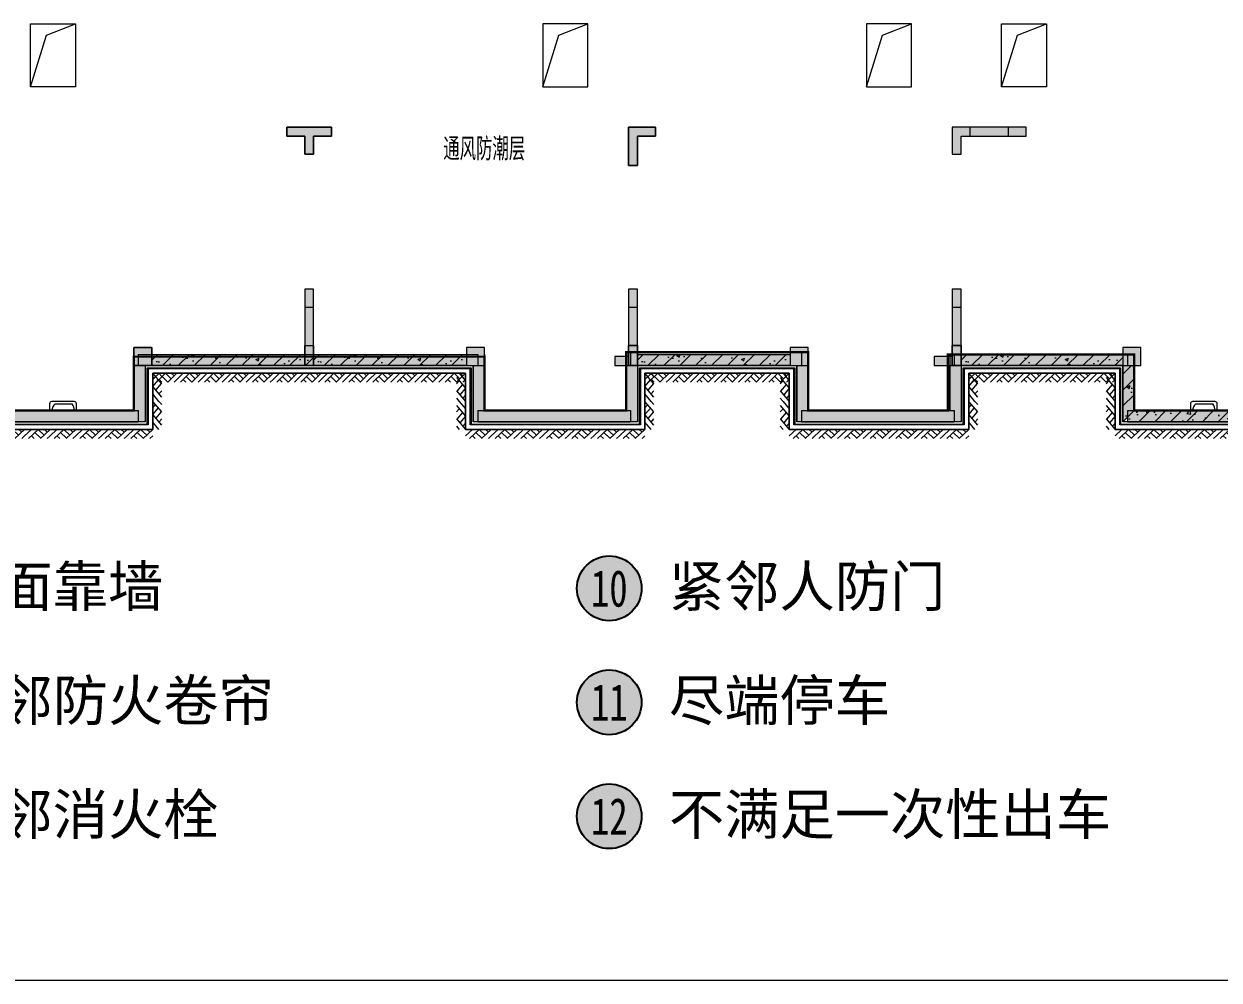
# Model space of a CAD drawing. Extents: x -264757 to 1033689, y 4049843 to 4347093.
# Drawn here: x -84118 to -57534, y 4049843 to 4071108 of the extents above; entities that cross this region are included whole.
import ezdxf
from ezdxf.enums import TextEntityAlignment as Align

# ---------------------------------------------------------------- set-up
doc = ezdxf.new("R2010")
doc.units = 0
doc.header["$LTSCALE"] = 1000
doc.header["$MEASUREMENT"] = 0
doc.linetypes.add('DASH', pattern=[0.35, 0.25, -0.1])
for name, color, linetype in [('不利因素10-紧邻人防门', 7, 'Continuous'), ('不利因素11-尽端停车', 7, 'Continuous'), ('不利因素12-不满足一次性出车', 7, 'Continuous'), ('不利因素7-三面靠墙', 7, 'Continuous'), ('不利因素8-紧邻防火卷帘', 7, 'Continuous'), ('不利因素9-坡道上停车', 7, 'Continuous')]:
    doc.layers.add(name, color=color, linetype=linetype)
doc.layers.add('无关图层', color=8, linetype='Continuous', lineweight=0)
doc.layers.add('车位归属楼栋范围线', color=7, linetype='Continuous', true_color=0x19e6c7)
doc.styles.add('AX-01DK-PB01$1$AX-001DK-01-PB01-02$0$Standard', font='gbenor.shx', dxfattribs={"bigfont": 'gbcbig.shx'})
doc.styles.add('AX-ACK-P01-FANG$0$黑体', font='simhei.ttf')
doc.styles.add('黑体', font='simhei.ttf')
pattern_1 = [(45, (-255548, 4109628.45), (-176.7767, 176.7767), []), (50, (-255548, 4109628.45), (717.2602, -62.7521), [75, -825]), (355, (-255548, 4109628.45), (-138.7513, 752.1921), [60, -660]), (100.4514, (-255488.2, 4109623.2), (578.5094, 689.4395), [63.7402, -701.142]), (46.1842, (-255548, 4109828.45), (1067.241, -165.519), [112.5, -1237.5]), (96.6356, (-255459.1, 4109814.7), (934.6627, 974.118), [95.61, -1051.713]), (351.1842, (-255548, 4109828.4), (934.662, 974.1186), [90, -990]), (21, (-255448, 4109778.45), (596.907, -402.6189), [75, -825]), (326, (-255448, 4109778.45), (243.3153, 725.15), [60, -660]), (71.4514, (-255398.26, 4109744.9), (840.2226, 322.5305), [63.7402, -701.142]), (37.5, (-255548, 4109628.45), (12.15986, 332.89385), [0, -652, 0, -670, 0, -662.5]), (7.5, (-255548, 4109628.45), (263.06954, 394.4117), [0, -382, 0, -637, 0, -252.5]), (327.5, (-255771, 4109628.45), (533.82244, -22.55487), [0, -250, 0, -780, 0, -1035]), (317.5, (-255871, 4109628.45), (583.1862, 100.105), [0, -325, 0, -518, 0, -735])]

# ---------------------------------------------------------------- blocks, each defined once
blk = doc.blocks.new('20200722.21185040')
at = {"layer": '不利因素11-尽端停车', "true_color": 0xf21b23}
h = blk.add_hatch(color=240, dxfattribs=at)
h.dxf.hatch_style = 1
edge = h.paths.add_edge_path()
edge.add_arc((360, 360), 360, 0, 360)
at = {"layer": '不利因素11-尽端停车'}
blk.add_circle((360, 360), 360, dxfattribs=at)
at = {"layer": '不利因素11-尽端停车', "style": '黑体', "width": 0.695313}
blk.add_text('11', height=407.3, dxfattribs=at).set_placement((156, 156), (564, 156), align=Align.FIT)
blk = doc.blocks.new('20200722.21185335')
at = {"layer": '不利因素12-不满足一次性出车', "true_color": 0x201adc}
h = blk.add_hatch(color=182, dxfattribs=at)
h.dxf.hatch_style = 1
edge = h.paths.add_edge_path()
edge.add_arc((360, 360), 360, 0, 360)
at = {"layer": '不利因素12-不满足一次性出车'}
blk.add_circle((360, 360), 360, dxfattribs=at)
at = {"layer": '不利因素12-不满足一次性出车', "style": '黑体', "width": 0.695313}
blk.add_text('12', height=407.3, dxfattribs=at).set_placement((156, 156), (564, 156), align=Align.FIT)
blk = doc.blocks.new('AX-ACK-P01-FANG$0$20200722.21184794')
at = {"layer": '不利因素10-紧邻人防门', "true_color": 0x742869}
h = blk.add_hatch(color=227, dxfattribs=at)
h.dxf.hatch_style = 1
edge = h.paths.add_edge_path()
edge.add_arc((360, 360), 360, 0, 360)
at = {"layer": '不利因素10-紧邻人防门'}
blk.add_circle((360, 360), 360, dxfattribs=at)
at = {"layer": '不利因素10-紧邻人防门', "style": 'AX-ACK-P01-FANG$0$黑体', "width": 0.695313}
blk.add_text('10', height=407.3, dxfattribs=at).set_placement((156, 156), (564, 156), align=Align.FIT)
blk = doc.blocks.new('AX-01DK-PB01$1$$LinePat$素土夯实')
at = {"layer": '无关图层'}
for p, q in [((0, -210), (210, 0)), ((120, -300), (420, 0)), ((420, 0), (608, -188)), ((495, -300), (795, 0)), ((615, 0), (705, -90)), ((210, -210), (300, -300)), ((315, -105), (502, -293)), ((705, -300), (795, -210))]:
    blk.add_line(p, q, dxfattribs=at)

msp = doc.modelspace()

# ---------------------------------------------------------------- hatches: boundary and pattern name
at = {"layer": '无关图层', "ltscale": 0.5}
h = msp.add_hatch(color=256, dxfattribs=at)
h.dxf.hatch_style = 1
h.paths.add_polyline_path([(-77273.1, 4068608), (-77673.1, 4068608), (-77673.1, 4068208), (-77873.1, 4068208), (-77873.1, 4068608), (-78273.1, 4068608), (-78273.1, 4068808), (-77273.1, 4068808)])
h = msp.add_hatch(color=256, dxfattribs=at)
h.dxf.hatch_style = 1
h.paths.add_polyline_path([(-70473.1, 4067958), (-70673.1, 4067958), (-70673.1, 4068808), (-70073.1, 4068808), (-70073.1, 4068608), (-70473.1, 4068608)])
h = msp.add_hatch(color=256, dxfattribs=at)
h.dxf.hatch_style = 1
h.paths.add_polyline_path([(-63473.1, 4068208), (-63273.1, 4068208), (-63273.1, 4068608), (-61823.1, 4068608), (-61823.1, 4068808), (-63473.1, 4068808)])
h = msp.add_hatch(color=256, dxfattribs=at)
h.dxf.hatch_style = 1
h.paths.add_polyline_path([(-63273.1, 4068608), (-63073.1, 4068608), (-63073.1, 4068808), (-63473.1, 4068808), (-63473.1, 4068208), (-63273.1, 4068208)])
h = msp.add_hatch(color=256, dxfattribs=at)
h.dxf.hatch_style = 1
h.paths.add_polyline_path([(-61823.1, 4068808), (-62223.1, 4068808), (-62223.1, 4068608), (-61823.1, 4068608)])
h = msp.add_hatch(color=256, dxfattribs=at)
h.dxf.hatch_style = 1
h.paths.add_polyline_path([(-77673.1, 4063508), (-77673.1, 4063708), (-77673.1, 4065208), (-77873.1, 4065208), (-77873.1, 4063708), (-77873.1, 4063508)])
h = msp.add_hatch(color=256, dxfattribs=at)
h.dxf.hatch_style = 1
h.paths.add_polyline_path([(-77873.1, 4065208), (-77873.1, 4064808), (-77673.1, 4064808), (-77673.1, 4065208)])
h = msp.add_hatch(color=256, dxfattribs=at)
h.dxf.hatch_style = 1
h.paths.add_polyline_path([(-70473.1, 4063708), (-70473.1, 4063708), (-70473.1, 4065208), (-70673.1, 4065208), (-70673.1, 4063708), (-70673.1, 4063708), (-70673.1, 4063508), (-70473.1, 4063508)])
h = msp.add_hatch(color=256, dxfattribs=at)
h.dxf.hatch_style = 1
h.paths.add_polyline_path([(-70673.1, 4065208), (-70673.1, 4064808), (-70473.1, 4064808), (-70473.1, 4065208)])
h = msp.add_hatch(color=256, dxfattribs=at)
h.dxf.hatch_style = 1
h.paths.add_polyline_path([(-63473.1, 4063708), (-63473.1, 4063508), (-63273.1, 4063508), (-63273.1, 4065208), (-63473.1, 4065208), (-63473.1, 4063708)])
h = msp.add_hatch(color=256, dxfattribs=at)
h.dxf.hatch_style = 1
h.paths.add_polyline_path([(-63473.1, 4065208), (-63473.1, 4064808), (-63273.1, 4064808), (-63273.1, 4065208)])
h = msp.add_hatch(color=256, dxfattribs=at)
h.dxf.hatch_style = 1
h.paths.add_polyline_path([(-63273.1, 4063508), (-63273.1, 4063958), (-63473.1, 4063958), (-63473.1, 4063708), (-63873.1, 4063708), (-63873.1, 4063508)])
h.paths.add_polyline_path([(-70673.1, 4063508), (-70473.1, 4063508), (-70473.1, 4063958), (-70673.1, 4063958), (-70673.1, 4063708), (-70973.1, 4063708), (-70973.1, 4063508)])
h.paths.add_polyline_path([(-85073.1, 4063508), (-84473.1, 4063508), (-84473.1, 4063708), (-84873.1, 4063708), (-84873.1, 4063958), (-85073.1, 4063958)])
h = msp.add_hatch(color=256, dxfattribs=at)
h.dxf.hatch_style = 1
h.paths.add_polyline_path([(-81673.1, 4063508), (-81673.1, 4063908), (-81273.1, 4063908), (-81273.1, 4063508)], flags=17)
h = msp.add_hatch(color=256, dxfattribs=at)
h.dxf.hatch_style = 1
h.paths.add_polyline_path([(-81673.1, 4063908), (-81273.1, 4063908), (-81273.1, 4063508), (-81673.1, 4063508)], flags=17)
at = {"layer": '无关图层'}
for points in [[(-81423.1, 4063508), (-81673.1, 4063758), (-81673.1, 4062508), (-81423.1, 4062258)], [(-81573.1, 4063508), (-74023.1, 4063508), (-74023.1, 4063758), (-81573.1, 4063758)], [(-73873.1, 4063758), (-74123.1, 4063508), (-74123.1, 4062258), (-73873.1, 4062508)], [(-70473.1, 4063508), (-70723.1, 4063808), (-70723.1, 4062508), (-70473.1, 4062258)], [(-70623.1, 4063508), (-66823.1, 4063508), (-66823.1, 4063808), (-70623.1, 4063808)], [(-66673.1, 4063808), (-66923.1, 4063508), (-66923.1, 4062258), (-66673.1, 4062508)], [(-63273.1, 4063508), (-63523.1, 4063758), (-63523.1, 4062508), (-63273.1, 4062258)], [(-63423.1, 4063508), (-59573.1, 4063508), (-59573.1, 4063758), (-63423.1, 4063758)], [(-59423.1, 4063758), (-59673.1, 4063508), (-59673.1, 4062258), (-59423.1, 4062508)], [(-84973.1, 4062258), (-81573.1, 4062258), (-81573.1, 4062508), (-84973.1, 4062508)], [(-74023.1, 4062258), (-70623.1, 4062258), (-70623.1, 4062508), (-74023.1, 4062508)], [(-66823.1, 4062258), (-63423.1, 4062258), (-63423.1, 4062508), (-66823.1, 4062508)], [(-59573.1, 4062258), (-56223.1, 4062258), (-56223.1, 4062508), (-59573.1, 4062508)]]:
    msp.add_hatch(color=256, dxfattribs=at).paths.add_polyline_path(points)
h = msp.add_hatch(dxfattribs=at)
h.set_pattern_fill('钢筋混凝土', color=256, scale=100)
h.set_pattern_definition([(45, (-261598.74, 4045228.45), (-176.7767, 176.7767), []), (50, (-261598.74, 4045228.45), (717.2602, -62.7521), [75, -825]), (355, (-261598.7, 4045228.45), (-138.7513, 752.192), [60, -660]), (100.4514, (-261538.96, 4045223.2), (578.5094, 689.4395), [63.7402, -701.142]), (46.1842, (-261598.7, 4045428.45), (1067.241, -165.519), [112.5, -1237.5]), (96.6356, (-261509.8, 4045414.7), (934.6627, 974.118), [95.61, -1051.713]), (351.1842, (-261598.7, 4045428.4), (934.662, 974.1186), [90, -990]), (21, (-261498.74, 4045378.45), (596.907, -402.6189), [75, -825]), (326, (-261498.7, 4045378.45), (243.3153, 725.15), [60, -660]), (71.4514, (-261449, 4045344.9), (840.2226, 322.5305), [63.7402, -701.142]), (37.5, (-261598.74, 4045228.45), (12.15986, 332.89385), [0, -652, 0, -670, 0, -662.5]), (7.5, (-261598.74, 4045228.45), (263.06954, 394.4117), [0, -382, 0, -637, 0, -252.5]), (327.5, (-261821.74, 4045228.45), (533.82244, -22.55487), [0, -250, 0, -780, 0, -1035]), (317.5, (-261921.74, 4045228.45), (583.1862, 100.105), [0, -325, 0, -518, 0, -735])])
h.paths.add_polyline_path([(-81273.1, 4063758), (-77673.1, 4063758), (-77673.1, 4063508), (-81273.1, 4063508)])
at = {"layer": '无关图层', "ltscale": 0.5}
h = msp.add_hatch(color=256, dxfattribs=at)
h.dxf.hatch_style = 1
h.paths.add_polyline_path([(-77673.1, 4063508), (-77873.1, 4063508), (-77873.1, 4063958), (-77673.1, 4063958)])
at = {"layer": '无关图层'}
h = msp.add_hatch(dxfattribs=at)
h.set_pattern_fill('钢筋混凝土', color=256, scale=100)
h.set_pattern_definition([(45, (-257998.74, 4045228.46), (-176.7767, 176.7767), []), (50, (-257998.74, 4045228.46), (717.2602, -62.7521), [75, -825]), (355, (-257998.7, 4045228.5), (-138.7513, 752.192), [60, -660]), (100.4514, (-257938.96, 4045223.2), (578.5094, 689.4395), [63.7402, -701.142]), (46.1842, (-257998.7, 4045428.5), (1067.241, -165.519), [112.5, -1237.5]), (96.6356, (-257909.8, 4045414.7), (934.6627, 974.118), [95.61, -1051.713]), (351.1842, (-257998.7, 4045428.5), (934.662, 974.1186), [90, -990]), (21, (-257898.74, 4045378.46), (596.907, -402.6189), [75, -825]), (326, (-257898.7, 4045378.5), (243.3153, 725.15), [60, -660]), (71.4514, (-257849, 4045344.9), (840.2226, 322.5305), [63.7402, -701.142]), (37.5, (-257998.74, 4045228.46), (12.15986, 332.89385), [0, -652, 0, -670, 0, -662.5]), (7.5, (-257998.74, 4045228.46), (263.06954, 394.4117), [0, -382, 0, -637, 0, -252.5]), (327.5, (-258221.74, 4045228.46), (533.82244, -22.55487), [0, -250, 0, -780, 0, -1035]), (317.5, (-258321.74, 4045228.46), (583.1862, 100.105), [0, -325, 0, -518, 0, -735])])
h.paths.add_polyline_path([(-77673.1, 4063758), (-74273.1, 4063758), (-74273.1, 4063508), (-77673.1, 4063508)])
at = {"layer": '无关图层', "ltscale": 0.5}
h = msp.add_hatch(color=256, dxfattribs=at)
h.dxf.hatch_style = 1
h.paths.add_polyline_path([(-73873.1, 4063508), (-73873.1, 4063908), (-74273.1, 4063908), (-74273.1, 4063508)], flags=17)
h = msp.add_hatch(color=256, dxfattribs=at)
h.dxf.hatch_style = 1
h.paths.add_polyline_path([(-73873.1, 4063908), (-74273.1, 4063908), (-74273.1, 4063508), (-73873.1, 4063508)], flags=17)
h = msp.add_hatch(color=256, dxfattribs=at)
h.dxf.hatch_style = 1
h.paths.add_polyline_path([(-70673.1, 4063508), (-70473.1, 4063508), (-70473.1, 4063958), (-70673.1, 4063958), (-70673.1, 4063708), (-70973.1, 4063708), (-70973.1, 4063508)])
h = msp.add_hatch(color=256, dxfattribs=at)
h.dxf.hatch_style = 1
h.paths.add_polyline_path([(-70473.1, 4063508), (-70673.1, 4063508), (-70673.1, 4063958), (-70473.1, 4063958)])
at = {"layer": '无关图层'}
h = msp.add_hatch(dxfattribs=at)
h.set_pattern_fill('钢筋混凝土', color=256, scale=100)
h.set_pattern_definition([(45, (-250798.74, 4045228.47), (-176.7767, 176.7767), []), (50, (-250798.74, 4045228.5), (717.2602, -62.7521), [75, -825]), (355, (-250798.7, 4045228.5), (-138.7513, 752.192), [60, -660]), (100.4514, (-250738.96, 4045223.24), (578.5094, 689.4395), [63.7402, -701.142]), (46.1842, (-250798.7, 4045428.5), (1067.241, -165.519), [112.5, -1237.5]), (96.6356, (-250709.8, 4045414.7), (934.6627, 974.118), [95.61, -1051.713]), (351.1842, (-250798.7, 4045428.5), (934.662, 974.1186), [90, -990]), (21, (-250698.74, 4045378.5), (596.907, -402.6189), [75, -825]), (326, (-250698.7, 4045378.5), (243.3153, 725.15), [60, -660]), (71.4514, (-250649, 4045344.9), (840.2226, 322.5305), [63.7402, -701.142]), (37.5, (-250798.74, 4045228.47), (12.15986, 332.89385), [0, -652, 0, -670, 0, -662.5]), (7.5, (-250798.74, 4045228.47), (263.06954, 394.4117), [0, -382, 0, -637, 0, -252.5]), (327.5, (-251021.74, 4045228.47), (533.82244, -22.55487), [0, -250, 0, -780, 0, -1035]), (317.5, (-251121.74, 4045228.47), (583.1862, 100.105), [0, -325, 0, -518, 0, -735])])
h.paths.add_polyline_path([(-70473.1, 4063758), (-67073.1, 4063758), (-67073.1, 4063508), (-70473.1, 4063508)])
at = {"layer": '无关图层', "ltscale": 0.5}
h = msp.add_hatch(color=256, dxfattribs=at)
h.dxf.hatch_style = 1
h.paths.add_polyline_path([(-66673.1, 4063908), (-67073.1, 4063908), (-67073.1, 4063508), (-66673.1, 4063508)], flags=17)
h = msp.add_hatch(color=256, dxfattribs=at)
h.dxf.hatch_style = 1
h.paths.add_polyline_path([(-66673.1, 4063508), (-66673.1, 4063908), (-67073.1, 4063908), (-67073.1, 4063508)], flags=17)
h = msp.add_hatch(color=256, dxfattribs=at)
h.dxf.hatch_style = 1
h.paths.add_polyline_path([(-63273.1, 4063508), (-63273.1, 4063958), (-63473.1, 4063958), (-63473.1, 4063708), (-63873.1, 4063708), (-63873.1, 4063508)])
h = msp.add_hatch(color=256, dxfattribs=at)
h.dxf.hatch_style = 1
h.paths.add_polyline_path([(-63273.1, 4063508), (-63473.1, 4063508), (-63473.1, 4063958), (-63273.1, 4063958)])
at = {"layer": '无关图层'}
h = msp.add_hatch(dxfattribs=at)
h.set_pattern_fill('钢筋混凝土', color=256, scale=100)
h.set_pattern_definition([(45, (-243598.74, 4045228.46), (-176.7767, 176.7767), []), (50, (-243598.74, 4045228.46), (717.2602, -62.7521), [75, -825]), (355, (-243598.7, 4045228.5), (-138.7513, 752.192), [60, -660]), (100.4514, (-243538.96, 4045223.2), (578.5094, 689.4395), [63.7402, -701.142]), (46.1842, (-243598.7, 4045428.5), (1067.241, -165.519), [112.5, -1237.5]), (96.6356, (-243509.8, 4045414.7), (934.6627, 974.118), [95.61, -1051.713]), (351.1842, (-243598.7, 4045428.5), (934.662, 974.1186), [90, -990]), (21, (-243498.74, 4045378.46), (596.907, -402.6189), [75, -825]), (326, (-243498.7, 4045378.5), (243.3153, 725.15), [60, -660]), (71.4514, (-243449, 4045344.9), (840.2226, 322.5305), [63.7402, -701.142]), (37.5, (-243598.74, 4045228.46), (12.15986, 332.89385), [0, -652, 0, -670, 0, -662.5]), (7.5, (-243598.74, 4045228.46), (263.06954, 394.4117), [0, -382, 0, -637, 0, -252.5]), (327.5, (-243821.74, 4045228.46), (533.82244, -22.55487), [0, -250, 0, -780, 0, -1035]), (317.5, (-243921.74, 4045228.46), (583.1862, 100.105), [0, -325, 0, -518, 0, -735])])
h.paths.add_polyline_path([(-63273.1, 4063758), (-59673.1, 4063758), (-59673.1, 4063508), (-63273.1, 4063508)])
at = {"layer": '无关图层', "ltscale": 0.5}
h = msp.add_hatch(color=256, dxfattribs=at)
h.dxf.hatch_style = 1
h.paths.add_polyline_path([(-59273.1, 4063908), (-59673.1, 4063908), (-59673.1, 4063508), (-59273.1, 4063508)], flags=17)
h = msp.add_hatch(color=256, dxfattribs=at)
h.dxf.hatch_style = 1
h.paths.add_polyline_path([(-59273.1, 4063508), (-59273.1, 4063908), (-59673.1, 4063908), (-59673.1, 4063508)], flags=17)
at = {"layer": '无关图层'}
h = msp.add_hatch(dxfattribs=at)
h.set_pattern_fill('钢筋混凝土', color=256, scale=100)
h.set_pattern_definition(pattern_1)
h.paths.add_polyline_path([(-66923.1, 4063508), (-66673.1, 4063508), (-66673.1, 4062508), (-63523.1, 4062508), (-63523.1, 4063508), (-63273.1, 4063508), (-63273.1, 4062258), (-66923.1, 4062258)])
h.paths.add_polyline_path([(-74123.1, 4063508), (-73873.1, 4063508), (-73873.1, 4062508), (-70723.1, 4062508), (-70723.1, 4063508), (-70473.1, 4063508), (-70473.1, 4062258), (-74123.1, 4062258)])
h.paths.add_polyline_path([(-85073.1, 4063508), (-84823.1, 4063508), (-84823.1, 4062508), (-81673.1, 4062508), (-81673.1, 4063508), (-81423.1, 4063508), (-81423.1, 4062258), (-85073.1, 4062258)])
h.paths.add_polyline_path([(-92273.1, 4063508), (-92023.1, 4063508), (-92023.1, 4062508), (-88923.1, 4062508), (-88923.1, 4063508), (-88673.1, 4063508), (-88673.1, 4062258), (-92273.1, 4062258)])
h = msp.add_hatch(dxfattribs=at)
h.set_pattern_fill('钢筋混凝土', color=256, scale=100)
h.set_pattern_definition(pattern_1)
h.paths.add_polyline_path([(-59673.1, 4063508), (-59423.1, 4063508), (-59423.1, 4062508), (-56323.1, 4062508), (-56323.1, 4063508), (-56073.1, 4063508), (-56073.1, 4062258), (-59673.1, 4062258)])

# ---------------------------------------------------------------- linework, layer by layer
for p, q in [((-83973.1, 4071108), (-82973.1, 4071108)), ((-83973.1, 4069708), (-83973.1, 4071108)), ((-83618.4, 4070861.2), (-82973.1, 4071108)), ((-82973.1, 4071108), (-82973.1, 4069708)), ((-71573.1, 4071108), (-72573.1, 4071108)), ((-72573.1, 4071108), (-72573.1, 4069708)), ((-72218.4, 4070861.2), (-71573.1, 4071108)), ((-71573.1, 4069708), (-71573.1, 4071108)), ((-64373.1, 4071108), (-65373.1, 4071108)), ((-65373.1, 4071108), (-65373.1, 4069708)), ((-65018.4, 4070861.2), (-64373.1, 4071108)), ((-64373.1, 4069708), (-64373.1, 4071108)), ((-62373.1, 4071108), (-61373.1, 4071108)), ((-62373.1, 4069708), (-62373.1, 4071108)), ((-62018.4, 4070861.2), (-61373.1, 4071108)), ((-61373.1, 4071108), (-61373.1, 4069708)), ((-83973.1, 4069708), (-83618.4, 4070861.2)), ((-72573.1, 4069708), (-72218.4, 4070861.2)), ((-65373.1, 4069708), (-65018.4, 4070861.2)), ((-62373.1, 4069708), (-62018.4, 4070861.2)), ((-82973.1, 4069708), (-83973.1, 4069708)), ((-72573.1, 4069708), (-71573.1, 4069708)), ((-65373.1, 4069708), (-64373.1, 4069708)), ((-61373.1, 4069708), (-62373.1, 4069708)), ((-81673.1, 4063758), (-81673.1, 4062508)), ((-81573.1, 4063758), (-74023.1, 4063758)), ((-81573.1, 4063758), (-81573.1, 4063508)), ((-74023.1, 4063758), (-74023.1, 4063508)), ((-73873.1, 4063758), (-73873.1, 4062508)), ((-70723.1, 4063808), (-70723.1, 4062508)), ((-70623.1, 4063808), (-66823.1, 4063808)), ((-70623.1, 4063808), (-70623.1, 4063508)), ((-66823.1, 4063808), (-66823.1, 4063508)), ((-66673.1, 4063808), (-66673.1, 4062508)), ((-63523.1, 4063758), (-63523.1, 4062508)), ((-63423.1, 4063758), (-59573.1, 4063758)), ((-63423.1, 4063758), (-63423.1, 4063508)), ((-59573.1, 4063758), (-59573.1, 4063508)), ((-59423.1, 4063758), (-59423.1, 4062508)), ((-81573.1, 4063508), (-74023.1, 4063508)), ((-81423.1, 4063508), (-81423.1, 4062258)), ((-74123.1, 4063508), (-74123.1, 4062258)), ((-70623.1, 4063508), (-66823.1, 4063508)), ((-70473.1, 4063508), (-70473.1, 4062258)), ((-66923.1, 4063508), (-66923.1, 4062258)), ((-63423.1, 4063508), (-59573.1, 4063508)), ((-63273.1, 4063508), (-63273.1, 4062258)), ((-59673.1, 4063508), (-59673.1, 4062258)), ((-81373.4, 4062208), (-81373.4, 4063458)), ((-81373.4, 4063458), (-74173.4, 4063457.9)), ((-74183.4, 4063447.9), (-81363.4, 4063448)), ((-81363.4, 4063448), (-81363.4, 4062198)), ((-74193.4, 4063437.9), (-81353.4, 4063438)), ((-81353.4, 4063438), (-81353.4, 4062188)), ((-81253.4, 4062088), (-81253.4, 4063338)), ((-81253.4, 4063338), (-74293.4, 4063337.9)), ((-74293.4, 4063337.9), (-81253.4, 4063338)), ((-81253.4, 4063338), (-81253.4, 4062088)), ((-74293.4, 4063337.9), (-74293.4, 4062088)), ((-74293.4, 4062088), (-74293.4, 4063337.9)), ((-74193.4, 4062188), (-74193.4, 4063437.9)), ((-74183.4, 4062198), (-74183.4, 4063447.9)), ((-74173.4, 4063457.9), (-74173.4, 4062208)), ((-70423.4, 4062208), (-70423.4, 4063457.9)), ((-70423.4, 4063457.9), (-66973.4, 4063457.8)), ((-66983.4, 4063447.8), (-70413.4, 4063447.9)), ((-70413.4, 4063447.9), (-70413.4, 4062198)), ((-66993.4, 4063437.8), (-70403.4, 4063437.9)), ((-70403.4, 4063437.9), (-70403.4, 4062188)), ((-70303.4, 4062088), (-70303.4, 4063337.9)), ((-70303.4, 4063337.9), (-67093.4, 4063337.9)), ((-67093.4, 4063337.9), (-70303.4, 4063337.9)), ((-70303.4, 4063337.9), (-70303.4, 4062088)), ((-67093.4, 4063337.9), (-67093.4, 4062088)), ((-67093.4, 4062088), (-67093.4, 4063337.9)), ((-66993.4, 4062188), (-66993.4, 4063437.8)), ((-66983.4, 4062198), (-66983.4, 4063447.8)), ((-66973.4, 4063457.8), (-66973.4, 4062208)), ((-63223.4, 4062208), (-63223.4, 4063457.8)), ((-63223.4, 4063457.8), (-59723.5, 4063457.8)), ((-59733.5, 4063447.8), (-63213.4, 4063447.8)), ((-63213.4, 4063447.8), (-63213.4, 4062198)), ((-59743.5, 4063437.8), (-63203.4, 4063437.8)), ((-63203.4, 4063437.8), (-63203.4, 4062188)), ((-63103.4, 4062088), (-63103.4, 4063337.8)), ((-63103.4, 4063337.8), (-59843.5, 4063337.8)), ((-59843.5, 4063337.8), (-63103.4, 4063337.8)), ((-63103.4, 4063337.8), (-63103.4, 4062088)), ((-59843.5, 4063337.8), (-59843.4, 4062088)), ((-59843.4, 4062088), (-59843.5, 4063337.8)), ((-59743.4, 4062188), (-59743.5, 4063437.8)), ((-59733.4, 4062198), (-59733.5, 4063447.8)), ((-59723.5, 4063457.8), (-59723.4, 4062208)), ((-84973.1, 4062508), (-81573.1, 4062508)), ((-81573.1, 4062508), (-81573.1, 4062258)), ((-74023.1, 4062508), (-70623.1, 4062508)), ((-74023.1, 4062508), (-74023.1, 4062258)), ((-70623.1, 4062508), (-70623.1, 4062258)), ((-66823.1, 4062508), (-63423.1, 4062508)), ((-66823.1, 4062508), (-66823.1, 4062258)), ((-63423.1, 4062508), (-63423.1, 4062258)), ((-59573.1, 4062508), (-56223.1, 4062508)), ((-59573.1, 4062508), (-59573.1, 4062258)), ((-81353.4, 4062188), (-85143.4, 4062188)), ((-81363.4, 4062198), (-85133.4, 4062198)), ((-85123.4, 4062208), (-81373.4, 4062208)), ((-84973.1, 4062258), (-81573.1, 4062258)), ((-70403.4, 4062188), (-74193.4, 4062188)), ((-70413.4, 4062198), (-74183.4, 4062198)), ((-74173.4, 4062208), (-70423.4, 4062208)), ((-74023.1, 4062258), (-70623.1, 4062258)), ((-63203.4, 4062188), (-66993.4, 4062188)), ((-63213.4, 4062198), (-66983.4, 4062198)), ((-66973.4, 4062208), (-63223.4, 4062208)), ((-66823.1, 4062258), (-63423.1, 4062258)), ((-56003.4, 4062188), (-59743.4, 4062188)), ((-56013.4, 4062198), (-59733.4, 4062198)), ((-59723.4, 4062208), (-56023.4, 4062208)), ((-59573.1, 4062258), (-56223.1, 4062258)), ((-85243.4, 4062088), (-81253.4, 4062088)), ((-81253.4, 4062088), (-85243.4, 4062088)), ((-74293.4, 4062088), (-70303.4, 4062088)), ((-70303.4, 4062088), (-74293.4, 4062088)), ((-67093.4, 4062088), (-63103.4, 4062088)), ((-63103.4, 4062088), (-67093.4, 4062088)), ((-59843.4, 4062088), (-55903.4, 4062088)), ((-55903.4, 4062088), (-59843.4, 4062088)), ((-124020.9, 4049842.9), (86229.1, 4049842.9))]:
    msp.add_line(p, q, dxfattribs=at)
at = {"layer": '无关图层', "ltscale": 0.5}
for p, q in [((-82998.2, 4062708), (-83498, 4062708)), ((-57623.2, 4062708), (-58123, 4062708)), ((-83548, 4062658), (-83548, 4062508)), ((-83548, 4062508), (-83498, 4062508)), ((-83498, 4062508), (-83498, 4062508)), ((-83425.6, 4062658), (-83048.2, 4062658)), ((-82998.2, 4062508), (-82998.2, 4062508)), ((-82998.2, 4062508), (-82945.6, 4062508)), ((-82948.2, 4062508), (-82948.2, 4062658)), ((-58173, 4062658), (-58173, 4062508)), ((-58173, 4062508), (-58123, 4062508)), ((-58123, 4062508), (-58123, 4062508)), ((-58050.6, 4062658), (-57673.2, 4062658)), ((-57623.2, 4062508), (-57623.2, 4062508)), ((-57623.2, 4062508), (-57570.6, 4062508)), ((-57573.2, 4062508), (-57573.2, 4062658))]:
    msp.add_line(p, q, dxfattribs=at)
at = {"layer": '无关图层'}
for points in [[(-77273.1, 4068608), (-77673.1, 4068608), (-77673.1, 4068208), (-77873.1, 4068208), (-77873.1, 4068608), (-78273.1, 4068608), (-78273.1, 4068808), (-77273.1, 4068808)], [(-77673.1, 4068608), (-77273.1, 4068608), (-77273.1, 4068808), (-78273.1, 4068808), (-78273.1, 4068608), (-77873.1, 4068608), (-77873.1, 4068208), (-77673.1, 4068208), (-77673.1, 4068608)], [(-70473.1, 4067958), (-70673.1, 4067958), (-70673.1, 4068808), (-70073.1, 4068808), (-70073.1, 4068608), (-70473.1, 4068608)], [(-70473.1, 4068608), (-70073.1, 4068608), (-70073.1, 4068808), (-70673.1, 4068808), (-70673.1, 4067958), (-70473.1, 4067958), (-70473.1, 4068608)], [(-63473.1, 4068208), (-63273.1, 4068208), (-63273.1, 4068608), (-61823.1, 4068608), (-61823.1, 4068808), (-63473.1, 4068808)], [(-63273.1, 4068608), (-63073.1, 4068608), (-63073.1, 4068808), (-63473.1, 4068808), (-63473.1, 4068208), (-63273.1, 4068208), (-63273.1, 4068608)], [(-61823.1, 4068808), (-62223.1, 4068808), (-62223.1, 4068608), (-61823.1, 4068608), (-61823.1, 4068808)], [(-77673.1, 4063708), (-77673.1, 4063708), (-77673.1, 4065208), (-77873.1, 4065208), (-77873.1, 4063708), (-77873.1, 4063708), (-77873.1, 4063508), (-77673.1, 4063508)], [(-77873.1, 4065208), (-77873.1, 4064808), (-77673.1, 4064808), (-77673.1, 4065208), (-77873.1, 4065208)], [(-70473.1, 4063708), (-70473.1, 4063708), (-70473.1, 4065208), (-70673.1, 4065208), (-70673.1, 4063708), (-70673.1, 4063708), (-70673.1, 4063508), (-70473.1, 4063508)], [(-70673.1, 4065208), (-70673.1, 4064808), (-70473.1, 4064808), (-70473.1, 4065208), (-70673.1, 4065208)], [(-63473.1, 4063708), (-63473.1, 4063508), (-63273.1, 4063508), (-63273.1, 4065208), (-63473.1, 4065208), (-63473.1, 4063708)], [(-63473.1, 4065208), (-63473.1, 4064808), (-63273.1, 4064808), (-63273.1, 4065208), (-63473.1, 4065208)], [(-81673.1, 4063908), (-81273.1, 4063908), (-81273.1, 4063508), (-81673.1, 4063508)], [(-81673.1, 4063508), (-81673.1, 4063908), (-81273.1, 4063908), (-81273.1, 4063508)], [(-81673.1, 4063508), (-81273.1, 4063508), (-81273.1, 4063908), (-81673.1, 4063908)], [(-81273.1, 4063758), (-77673.1, 4063758), (-77673.1, 4063508), (-81273.1, 4063508)], [(-77673.1, 4063508), (-77873.1, 4063508), (-77873.1, 4063958), (-77673.1, 4063958)], [(-77673.1, 4063758), (-74273.1, 4063758), (-74273.1, 4063508), (-77673.1, 4063508)], [(-73873.1, 4063908), (-74273.1, 4063908), (-74273.1, 4063508), (-73873.1, 4063508)], [(-73873.1, 4063508), (-73873.1, 4063908), (-74273.1, 4063908), (-74273.1, 4063508)], [(-74273.1, 4063508), (-73873.1, 4063508), (-73873.1, 4063908), (-74273.1, 4063908)], [(-70673.1, 4063508), (-70473.1, 4063508), (-70473.1, 4063958), (-70673.1, 4063958), (-70673.1, 4063708), (-70973.1, 4063708), (-70973.1, 4063508), (-70673.1, 4063508)], [(-70473.1, 4063508), (-70673.1, 4063508), (-70673.1, 4063958), (-70473.1, 4063958)], [(-70473.1, 4063758), (-67073.1, 4063758), (-67073.1, 4063508), (-70473.1, 4063508)], [(-66673.1, 4063908), (-67073.1, 4063908), (-67073.1, 4063508), (-66673.1, 4063508)], [(-66673.1, 4063508), (-66673.1, 4063908), (-67073.1, 4063908), (-67073.1, 4063508)], [(-67073.1, 4063508), (-66673.1, 4063508), (-66673.1, 4063908), (-67073.1, 4063908)], [(-63273.1, 4063508), (-63273.1, 4063958), (-63473.1, 4063958), (-63473.1, 4063708), (-63873.1, 4063708), (-63873.1, 4063508), (-63273.1, 4063508)], [(-63273.1, 4063508), (-63473.1, 4063508), (-63473.1, 4063958), (-63273.1, 4063958)], [(-63273.1, 4063758), (-59673.1, 4063758), (-59673.1, 4063508), (-63273.1, 4063508)], [(-59273.1, 4063908), (-59673.1, 4063908), (-59673.1, 4063508), (-59273.1, 4063508)], [(-59273.1, 4063508), (-59273.1, 4063908), (-59673.1, 4063908), (-59673.1, 4063508)], [(-59673.1, 4063508), (-59273.1, 4063508), (-59273.1, 4063908), (-59673.1, 4063908)], [(-85073.1, 4063508), (-84823.1, 4063508), (-84823.1, 4062508), (-81673.1, 4062508), (-81673.1, 4063508), (-81423.1, 4063508), (-81423.1, 4062258), (-85073.1, 4062258)], [(-74123.1, 4063508), (-73873.1, 4063508), (-73873.1, 4062508), (-70723.1, 4062508), (-70723.1, 4063508), (-70473.1, 4063508), (-70473.1, 4062258), (-74123.1, 4062258)], [(-66923.1, 4063508), (-66673.1, 4063508), (-66673.1, 4062508), (-63523.1, 4062508), (-63523.1, 4063508), (-63273.1, 4063508), (-63273.1, 4062258), (-66923.1, 4062258)], [(-59673.1, 4063508), (-59423.1, 4063508), (-59423.1, 4062508), (-56323.1, 4062508), (-56323.1, 4063508), (-56073.1, 4063508), (-56073.1, 4062258), (-59673.1, 4062258)]]:
    msp.add_lwpolyline(points, close=True, dxfattribs=at)
at = {"layer": '无关图层', "ltscale": 0.5}
for centre, radius, start, end in [((-83498, 4062658), 50, 90, 180), ((-82998.2, 4062658), 50, 0, 90), ((-58123, 4062658), 50, 90, 180), ((-57623.2, 4062658), 50, 0, 90), ((-83255.2, 4062483.2), 244.1, 134.28483, 174.17756), ((-83218.6, 4062517.8), 220.7, 357.44571, 39.42419), ((-57880.2, 4062483.2), 244.1, 134.28483, 174.17756), ((-57843.6, 4062517.8), 220.7, 357.44571, 39.42419)]:
    msp.add_arc(centre, radius, start, end, dxfattribs=at)
at = {"layer": '车位归属楼栋范围线', "linetype": 'DASH', "ltscale": 5, "const_width": 50}
msp.add_lwpolyline([(-84873.2, 4062508), (-81673.1, 4062508), (-81673.1, 4063708), (-73873.1, 4063708), (-73873.1, 4062508), (-70723.1, 4062508), (-70723.1, 4063808), (-66673.1, 4063808), (-66673.1, 4062508), (-63565.8, 4062508), (-63565.8, 4063758), (-59423.1, 4063758), (-59423.1, 4062508), (-56323.1, 4062508)], dxfattribs=at)

# ---------------------------------------------------------------- block references
at = {"layer": '不利因素10-紧邻人防门', "xscale": 2, "yscale": 2, "zscale": 2}
msp.add_blockref('AX-ACK-P01-FANG$0$20200722.21184794', (-71817.8, 4057835.4), dxfattribs=at)
at = {"layer": '不利因素11-尽端停车', "xscale": 2, "yscale": 2, "zscale": 2}
msp.add_blockref('20200722.21185040', (-71817.8, 4055300.6), dxfattribs=at)
at = {"layer": '不利因素12-不满足一次性出车', "xscale": 2, "yscale": 2, "zscale": 2}
msp.add_blockref('20200722.21185335', (-71817.8, 4052765.8), dxfattribs=at)
at = {"layer": '无关图层', "yscale": 0.6666666666666666, "zscale": 0.6666666666666666}
for p, xscale, rotation in [((-81253.4, 4062713), 0.786188767280832, 90.00000215243698), ((-81253.4, 4063338), 0.6734396262148594, 359.9989818530119), ((-80718.1, 4063338), 0.6734396262148594, 359.9989818530119), ((-80182.7, 4063338), 0.6734396262148594, 359.9989818530119), ((-79647.3, 4063338), 0.6734396262148594, 359.9989818530119), ((-79111.9, 4063338), 0.6734396262148594, 359.9989818530119), ((-78576.5, 4063338), 0.6734396262148594, 359.9989818530119), ((-78041.1, 4063338), 0.6734396262148594, 359.9989818530119), ((-77505.7, 4063337.9), 0.6734396262148594, 359.9989818530119), ((-76970.4, 4063337.9), 0.6734396262148594, 359.9989818530119), ((-76435, 4063337.9), 0.6734396262148594, 359.9989818530119), ((-75899.6, 4063337.9), 0.6734396262148594, 359.9989818530119), ((-75364.2, 4063337.9), 0.6734396262148594, 359.9989818530119), ((-74828.8, 4063337.9), 0.6734396262148594, 359.9989818530119), ((-74293.4, 4063337.9), 0.7860844774734645, 270.0000021530347), ((-70303.4, 4062712.9), 0.7860666250365558, 89.99999244884546), ((-70303.4, 4063337.9), 0.6729559281950361, 359.9998416453578), ((-69768.4, 4063337.9), 0.6729559281950361, 359.9998416453578), ((-69233.4, 4063337.9), 0.6729559281950361, 359.9998416453578), ((-68698.4, 4063337.9), 0.6729559281950361, 359.9998416453578), ((-68163.4, 4063337.9), 0.6729559281950361, 359.9998416453578), ((-67628.4, 4063337.9), 0.6729559281950361, 359.9998416453578), ((-67093.4, 4063337.9), 0.786061742871113, 269.9999999999993), ((-63103.4, 4062712.9), 0.7860582856825327, 89.99998908956583), ((-63103.4, 4063337.8), 0.683433619958058, 359.9999609609082), ((-62560.1, 4063337.8), 0.683433619958058, 359.9999609609082), ((-62016.8, 4063337.8), 0.683433619958058, 359.9999609609082), ((-61473.4, 4063337.8), 0.683433619958058, 359.9999609609082), ((-60930.1, 4063337.8), 0.683433619958058, 359.9999609609082), ((-60386.8, 4063337.8), 0.683433619958058, 359.9999609609082), ((-59843.5, 4063337.8), 0.7860822167532566, 270.0012236453158), ((-81253.4, 4062088), 0.786188767280832, 90.00000215243698), ((-74293.4, 4062712.9), 0.7860844774734645, 270.0000021530347), ((-70303.4, 4062088), 0.7860666250365558, 89.99999244884546), ((-67093.4, 4062712.9), 0.786061742871113, 269.9999999999993), ((-63103.4, 4062088), 0.7860582856825327, 89.99998908956583), ((-59843.4, 4062712.9), 0.7860822167532566, 270.0012236453158), ((-84673.4, 4062088), 0.7169811401590656, 359.9993512912026), ((-84103.4, 4062088), 0.7169811401590656, 359.9993512912026), ((-83533.4, 4062088), 0.7169811401590656, 359.9993512912026), ((-82963.4, 4062088), 0.7169811401590656, 359.9993512912026), ((-82393.4, 4062088), 0.7169811401590656, 359.9993512912026), ((-81823.4, 4062088), 0.7169811401590656, 359.9993512912026), ((-74293.4, 4062088), 0.7169811250532605, 1.663305946023255e-05), ((-73723.4, 4062088), 0.7169811250532605, 1.663305946023255e-05), ((-73153.4, 4062088), 0.7169811250532605, 1.663305946023255e-05), ((-72583.4, 4062088), 0.7169811250532605, 1.663305946023255e-05), ((-72013.4, 4062088), 0.7169811250532605, 1.663305946023255e-05), ((-71443.4, 4062088), 0.7169811250532605, 1.663305946023255e-05), ((-70873.4, 4062088), 0.7169811250532605, 1.663305946023255e-05), ((-67093.4, 4062088), 0.7169811443071322, 7.88309629067894e-08), ((-66523.4, 4062088), 0.7169811443071322, 7.88309629067894e-08), ((-65953.4, 4062088), 0.7169811443071322, 7.88309629067894e-08), ((-65383.4, 4062088), 0.7169811443071322, 7.88309629067894e-08), ((-64813.4, 4062088), 0.7169811443071322, 7.88309629067894e-08), ((-64243.4, 4062088), 0.7169811443071322, 7.88309629067894e-08), ((-63673.4, 4062088), 0.7169811443071322, 7.88309629067894e-08)]:
    msp.add_blockref('AX-01DK-PB01$1$$LinePat$素土夯实', p, dxfattribs=dict(at, xscale=xscale, rotation=rotation))
at = {"layer": '无关图层', "xscale": 0.7079957776759273, "yscale": 0.6666666666666666, "zscale": 0.6666666666666666}
for p in [(-59843.4, 4062088), (-59280.6, 4062088), (-58717.7, 4062088), (-58154.9, 4062088), (-57592, 4062088)]:
    msp.add_blockref('AX-01DK-PB01$1$$LinePat$素土夯实', p, dxfattribs=at)

# ---------------------------------------------------------------- texts
at = {"layer": '不利因素10-紧邻人防门', "style": '黑体'}
msp.add_text('紧邻人防门', height=901.27, dxfattribs=at).set_placement((-69770, 4058149.3))
at = {"layer": '不利因素11-尽端停车', "style": '黑体'}
msp.add_text('尽端停车', height=901.27, dxfattribs=at).set_placement((-69770, 4055614.5))
at = {"layer": '不利因素12-不满足一次性出车', "style": '黑体'}
msp.add_text('不满足一次性出车', height=901.27, dxfattribs=at).set_placement((-69770, 4053079.7))
at = {"layer": '不利因素7-三面靠墙', "style": '黑体'}
msp.add_text('三面靠墙', height=901.27, dxfattribs=at).set_placement((-85935.8, 4058149.3))
at = {"layer": '不利因素8-紧邻防火卷帘', "style": '黑体'}
msp.add_text('紧邻防火卷帘', height=901.27, dxfattribs=at).set_placement((-85935.8, 4055614.5))
at = {"layer": '不利因素9-坡道上停车', "style": '黑体'}
msp.add_text('紧邻消火栓', height=901.27, dxfattribs=at).set_placement((-85935.8, 4053079.7))
at = {"layer": '无关图层', "style": 'AX-01DK-PB01$1$AX-001DK-01-PB01-02$0$Standard'}
msp.add_text('通风防潮层', height=506.38, dxfattribs=at).set_placement((-74791.2, 4068072.6))

doc.saveas('drawing.dxf')
